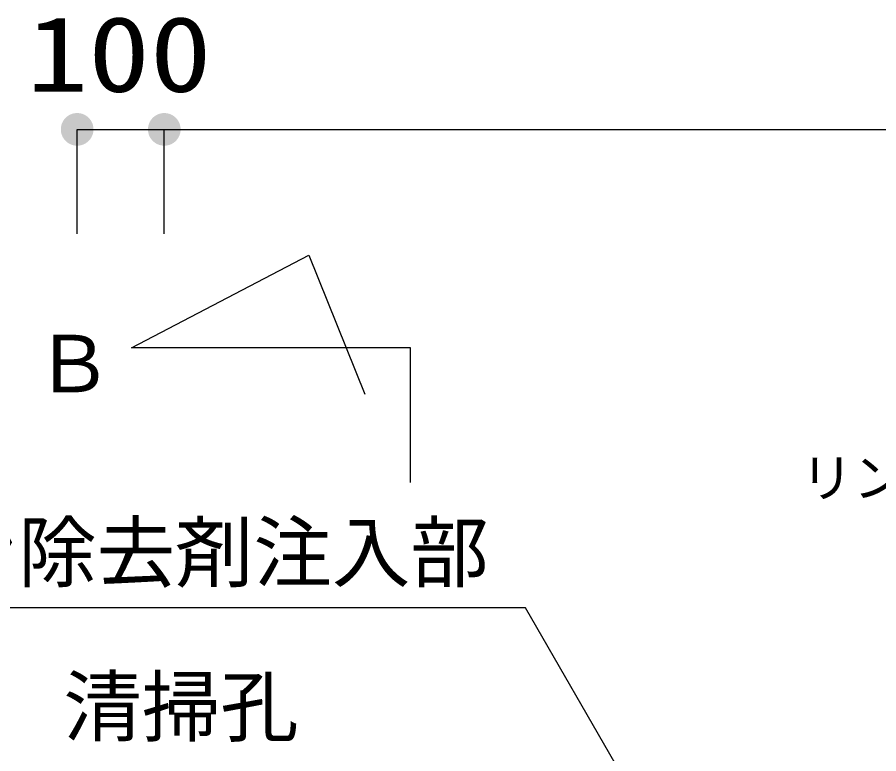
# Model space of a CAD drawing. Units: millimetres, scale not verified. Extents: x -8910 to 8910, y -6308 to 6308.
# Drawn here: x -6328 to -5339, y 1616 to 2461 of the extents above; entities that cross this region are included whole.
import ezdxf
from ezdxf.enums import TextEntityAlignment as Align

# ---------------------------------------------------------------- set-up
doc = ezdxf.new("R2010")
doc.units = ezdxf.units.MM
doc.header["$LTSCALE"] = 30
doc.layers.add('0-0_空気管', color=3, linetype='Continuous', lineweight=25)
doc.layers.add('0-4_00クル-フ-6寸法', color=132, linetype='Continuous', lineweight=25)
doc.styles.add('ＭＳ ゴシック', font='')
doc.styles.get('ＭＳ ゴシック').set_extended_font_data('MS Gothic')

msp = doc.modelspace()

# ---------------------------------------------------------------- linework, layer by layer
at = {"layer": '0-0_空気管'}
for p, q in [((-6196.54, 2082.02), (-5992.88, 2188.35)), ((-5992.88, 2188.35), (-5928.91, 2028.74)), ((-5876.54, 2082.02), (-6196.54, 2082.02)), ((-5876.54, 1927.65), (-5876.54, 2082.02)), ((-5744.59, 1783.55), (-6885.3, 1783.55)), ((-5193.91, 829.75), (-5744.59, 1783.55))]:
    msp.add_line(p, q, dxfattribs=at)
at = {"layer": '0-4_00クル-フ-6寸法', "color": 4}
for p, q in [((-6258.91, 2212.77), (-6258.91, 2332.77)), ((-6258.91, 2332.77), (-6158.91, 2332.77)), ((-6158.91, 2212.77), (-6158.91, 2332.77)), ((-6158.91, 2212.77), (-6158.91, 2332.77)), ((-6158.91, 2332.77), (-4148.91, 2332.77))]:
    msp.add_line(p, q, dxfattribs=at)
at = {"layer": '0-4_00クル-フ-6寸法'}
for points in [[(-6258.91, 2332.77), (-6275.34, 2341.8), (-6274.08, 2343.79)], [(-6258.91, 2332.77), (-6274.08, 2343.79), (-6272.58, 2345.6)], [(-6258.91, 2332.77), (-6272.58, 2345.6), (-6270.86, 2347.21)], [(-6258.91, 2332.77), (-6270.86, 2347.21), (-6268.96, 2348.6)], [(-6258.91, 2332.77), (-6268.96, 2348.6), (-6266.9, 2349.73)], [(-6258.91, 2332.77), (-6266.9, 2349.73), (-6264.71, 2350.6)], [(-6258.91, 2332.77), (-6264.71, 2350.6), (-6262.43, 2351.19)], [(-6258.91, 2332.77), (-6262.43, 2351.19), (-6260.09, 2351.48)], [(-6258.91, 2332.77), (-6260.09, 2351.48), (-6257.74, 2351.48)], [(-6258.91, 2332.77), (-6257.74, 2351.48), (-6255.4, 2351.19)], [(-6258.91, 2332.77), (-6255.4, 2351.19), (-6253.12, 2350.6)], [(-6258.91, 2332.77), (-6253.12, 2350.6), (-6250.93, 2349.73)], [(-6258.91, 2332.77), (-6250.93, 2349.73), (-6248.87, 2348.6)], [(-6258.91, 2332.77), (-6248.87, 2348.6), (-6246.96, 2347.21)], [(-6258.91, 2332.77), (-6246.96, 2347.21), (-6245.24, 2345.6)], [(-6258.91, 2332.77), (-6245.24, 2345.6), (-6243.74, 2343.79)], [(-6258.91, 2332.77), (-6243.74, 2343.79), (-6242.48, 2341.8)], [(-6158.91, 2332.77), (-6175.34, 2341.8), (-6174.08, 2343.79)], [(-6158.91, 2332.77), (-6175.34, 2341.8), (-6174.08, 2343.79)], [(-6158.91, 2332.77), (-6174.08, 2343.79), (-6172.58, 2345.6)], [(-6158.91, 2332.77), (-6174.08, 2343.79), (-6172.58, 2345.6)], [(-6158.91, 2332.77), (-6172.58, 2345.6), (-6170.86, 2347.21)], [(-6158.91, 2332.77), (-6172.58, 2345.6), (-6170.86, 2347.21)], [(-6158.91, 2332.77), (-6170.86, 2347.21), (-6168.96, 2348.6)], [(-6158.91, 2332.77), (-6170.86, 2347.21), (-6168.96, 2348.6)], [(-6158.91, 2332.77), (-6168.96, 2348.6), (-6166.9, 2349.73)], [(-6158.91, 2332.77), (-6168.96, 2348.6), (-6166.9, 2349.73)], [(-6158.91, 2332.77), (-6166.9, 2349.73), (-6164.71, 2350.6)], [(-6158.91, 2332.77), (-6166.9, 2349.73), (-6164.71, 2350.6)], [(-6158.91, 2332.77), (-6164.71, 2350.6), (-6162.43, 2351.19)], [(-6158.91, 2332.77), (-6164.71, 2350.6), (-6162.43, 2351.19)], [(-6158.91, 2332.77), (-6162.43, 2351.19), (-6160.09, 2351.48)], [(-6158.91, 2332.77), (-6162.43, 2351.19), (-6160.09, 2351.48)], [(-6158.91, 2332.77), (-6160.09, 2351.48), (-6157.74, 2351.48)], [(-6158.91, 2332.77), (-6160.09, 2351.48), (-6157.74, 2351.48)], [(-6158.91, 2332.77), (-6157.74, 2351.48), (-6155.4, 2351.19)], [(-6158.91, 2332.77), (-6157.74, 2351.48), (-6155.4, 2351.19)], [(-6158.91, 2332.77), (-6155.4, 2351.19), (-6153.12, 2350.6)], [(-6158.91, 2332.77), (-6155.4, 2351.19), (-6153.12, 2350.6)], [(-6158.91, 2332.77), (-6153.12, 2350.6), (-6150.93, 2349.73)], [(-6158.91, 2332.77), (-6153.12, 2350.6), (-6150.93, 2349.73)], [(-6158.91, 2332.77), (-6150.93, 2349.73), (-6148.87, 2348.6)], [(-6158.91, 2332.77), (-6150.93, 2349.73), (-6148.87, 2348.6)], [(-6158.91, 2332.77), (-6148.87, 2348.6), (-6146.96, 2347.21)], [(-6158.91, 2332.77), (-6148.87, 2348.6), (-6146.96, 2347.21)], [(-6158.91, 2332.77), (-6146.96, 2347.21), (-6145.24, 2345.6)], [(-6158.91, 2332.77), (-6146.96, 2347.21), (-6145.24, 2345.6)], [(-6158.91, 2332.77), (-6145.24, 2345.6), (-6143.74, 2343.79)], [(-6158.91, 2332.77), (-6145.24, 2345.6), (-6143.74, 2343.79)], [(-6158.91, 2332.77), (-6143.74, 2343.79), (-6142.48, 2341.8)], [(-6158.91, 2332.77), (-6143.74, 2343.79), (-6142.48, 2341.8)], [(-6258.91, 2332.77), (-6277.66, 2332.77), (-6277.51, 2335.12)], [(-6258.91, 2332.77), (-6277.51, 2335.12), (-6277.07, 2337.43)], [(-6258.91, 2332.77), (-6277.07, 2337.43), (-6276.35, 2339.67)], [(-6258.91, 2332.77), (-6276.35, 2339.67), (-6275.34, 2341.8)], [(-6258.91, 2332.77), (-6242.48, 2341.8), (-6241.48, 2339.67)], [(-6258.91, 2332.77), (-6241.48, 2339.67), (-6240.75, 2337.43)], [(-6258.91, 2332.77), (-6240.75, 2337.43), (-6240.31, 2335.12)], [(-6258.91, 2332.77), (-6240.31, 2335.12), (-6240.16, 2332.77)], [(-6158.91, 2332.77), (-6177.66, 2332.77), (-6177.51, 2335.12)], [(-6158.91, 2332.77), (-6177.66, 2332.77), (-6177.51, 2335.12)], [(-6158.91, 2332.77), (-6177.51, 2335.12), (-6177.07, 2337.43)], [(-6158.91, 2332.77), (-6177.51, 2335.12), (-6177.07, 2337.43)], [(-6158.91, 2332.77), (-6177.07, 2337.43), (-6176.35, 2339.67)], [(-6158.91, 2332.77), (-6177.07, 2337.43), (-6176.35, 2339.67)], [(-6158.91, 2332.77), (-6176.35, 2339.67), (-6175.34, 2341.8)], [(-6158.91, 2332.77), (-6176.35, 2339.67), (-6175.34, 2341.8)], [(-6158.91, 2332.77), (-6142.48, 2341.8), (-6141.48, 2339.67)], [(-6158.91, 2332.77), (-6142.48, 2341.8), (-6141.48, 2339.67)], [(-6158.91, 2332.77), (-6141.48, 2339.67), (-6140.75, 2337.43)], [(-6158.91, 2332.77), (-6141.48, 2339.67), (-6140.75, 2337.43)], [(-6158.91, 2332.77), (-6140.75, 2337.43), (-6140.31, 2335.12)], [(-6158.91, 2332.77), (-6140.75, 2337.43), (-6140.31, 2335.12)], [(-6158.91, 2332.77), (-6140.31, 2335.12), (-6140.16, 2332.77)], [(-6158.91, 2332.77), (-6140.31, 2335.12), (-6140.16, 2332.77)], [(-6258.91, 2332.77), (-6277.51, 2330.42), (-6277.66, 2332.77)], [(-6258.91, 2332.77), (-6277.07, 2328.1), (-6277.51, 2330.42)], [(-6258.91, 2332.77), (-6276.35, 2325.87), (-6277.07, 2328.1)], [(-6258.91, 2332.77), (-6275.34, 2323.73), (-6276.35, 2325.87)], [(-6258.91, 2332.77), (-6274.08, 2321.75), (-6275.34, 2323.73)], [(-6258.91, 2332.77), (-6272.58, 2319.93), (-6274.08, 2321.75)], [(-6258.91, 2332.77), (-6270.86, 2318.32), (-6272.58, 2319.93)], [(-6258.91, 2332.77), (-6268.96, 2316.94), (-6270.86, 2318.32)], [(-6258.91, 2332.77), (-6266.9, 2315.8), (-6268.96, 2316.94)], [(-6258.91, 2332.77), (-6264.71, 2314.94), (-6266.9, 2315.8)], [(-6258.91, 2332.77), (-6262.43, 2314.35), (-6264.71, 2314.94)], [(-6258.91, 2332.77), (-6260.09, 2314.05), (-6262.43, 2314.35)], [(-6258.91, 2332.77), (-6257.74, 2314.05), (-6260.09, 2314.05)], [(-6258.91, 2332.77), (-6255.4, 2314.35), (-6257.74, 2314.05)], [(-6258.91, 2332.77), (-6253.12, 2314.94), (-6255.4, 2314.35)], [(-6258.91, 2332.77), (-6250.93, 2315.8), (-6253.12, 2314.94)], [(-6258.91, 2332.77), (-6248.87, 2316.94), (-6250.93, 2315.8)], [(-6258.91, 2332.77), (-6246.96, 2318.32), (-6248.87, 2316.94)], [(-6258.91, 2332.77), (-6245.24, 2319.93), (-6246.96, 2318.32)], [(-6258.91, 2332.77), (-6243.74, 2321.75), (-6245.24, 2319.93)], [(-6258.91, 2332.77), (-6242.48, 2323.73), (-6243.74, 2321.75)], [(-6258.91, 2332.77), (-6241.48, 2325.87), (-6242.48, 2323.73)], [(-6258.91, 2332.77), (-6240.75, 2328.1), (-6241.48, 2325.87)], [(-6258.91, 2332.77), (-6240.31, 2330.42), (-6240.75, 2328.1)], [(-6258.91, 2332.77), (-6240.16, 2332.77), (-6240.31, 2330.42)], [(-6158.91, 2332.77), (-6177.51, 2330.42), (-6177.66, 2332.77)], [(-6158.91, 2332.77), (-6177.51, 2330.42), (-6177.66, 2332.77)], [(-6158.91, 2332.77), (-6177.07, 2328.1), (-6177.51, 2330.42)], [(-6158.91, 2332.77), (-6177.07, 2328.1), (-6177.51, 2330.42)], [(-6158.91, 2332.77), (-6176.35, 2325.87), (-6177.07, 2328.1)], [(-6158.91, 2332.77), (-6176.35, 2325.87), (-6177.07, 2328.1)], [(-6158.91, 2332.77), (-6175.34, 2323.73), (-6176.35, 2325.87)], [(-6158.91, 2332.77), (-6175.34, 2323.73), (-6176.35, 2325.87)], [(-6158.91, 2332.77), (-6174.08, 2321.75), (-6175.34, 2323.73)], [(-6158.91, 2332.77), (-6174.08, 2321.75), (-6175.34, 2323.73)], [(-6158.91, 2332.77), (-6172.58, 2319.93), (-6174.08, 2321.75)], [(-6158.91, 2332.77), (-6172.58, 2319.93), (-6174.08, 2321.75)], [(-6158.91, 2332.77), (-6170.86, 2318.32), (-6172.58, 2319.93)], [(-6158.91, 2332.77), (-6170.86, 2318.32), (-6172.58, 2319.93)], [(-6158.91, 2332.77), (-6168.96, 2316.94), (-6170.86, 2318.32)], [(-6158.91, 2332.77), (-6168.96, 2316.94), (-6170.86, 2318.32)], [(-6158.91, 2332.77), (-6166.9, 2315.8), (-6168.96, 2316.94)], [(-6158.91, 2332.77), (-6166.9, 2315.8), (-6168.96, 2316.94)], [(-6158.91, 2332.77), (-6164.71, 2314.94), (-6166.9, 2315.8)], [(-6158.91, 2332.77), (-6164.71, 2314.94), (-6166.9, 2315.8)], [(-6158.91, 2332.77), (-6162.43, 2314.35), (-6164.71, 2314.94)], [(-6158.91, 2332.77), (-6162.43, 2314.35), (-6164.71, 2314.94)], [(-6158.91, 2332.77), (-6160.09, 2314.05), (-6162.43, 2314.35)], [(-6158.91, 2332.77), (-6160.09, 2314.05), (-6162.43, 2314.35)], [(-6158.91, 2332.77), (-6157.74, 2314.05), (-6160.09, 2314.05)], [(-6158.91, 2332.77), (-6157.74, 2314.05), (-6160.09, 2314.05)], [(-6158.91, 2332.77), (-6155.4, 2314.35), (-6157.74, 2314.05)], [(-6158.91, 2332.77), (-6153.12, 2314.94), (-6155.4, 2314.35)], [(-6158.91, 2332.77), (-6150.93, 2315.8), (-6153.12, 2314.94)], [(-6158.91, 2332.77), (-6148.87, 2316.94), (-6150.93, 2315.8)], [(-6158.91, 2332.77), (-6146.96, 2318.32), (-6148.87, 2316.94)], [(-6158.91, 2332.77), (-6145.24, 2319.93), (-6146.96, 2318.32)], [(-6158.91, 2332.77), (-6143.74, 2321.75), (-6145.24, 2319.93)], [(-6158.91, 2332.77), (-6142.48, 2323.73), (-6143.74, 2321.75)], [(-6158.91, 2332.77), (-6141.48, 2325.87), (-6142.48, 2323.73)], [(-6158.91, 2332.77), (-6140.75, 2328.1), (-6141.48, 2325.87)], [(-6158.91, 2332.77), (-6140.31, 2330.42), (-6140.75, 2328.1)], [(-6158.91, 2332.77), (-6140.16, 2332.77), (-6140.31, 2330.42)], [(-6158.91, 2332.77), (-6155.4, 2314.35), (-6157.74, 2314.05)], [(-6158.91, 2332.77), (-6153.12, 2314.94), (-6155.4, 2314.35)], [(-6158.91, 2332.77), (-6150.93, 2315.8), (-6153.12, 2314.94)], [(-6158.91, 2332.77), (-6148.87, 2316.94), (-6150.93, 2315.8)], [(-6158.91, 2332.77), (-6146.96, 2318.32), (-6148.87, 2316.94)], [(-6158.91, 2332.77), (-6145.24, 2319.93), (-6146.96, 2318.32)], [(-6158.91, 2332.77), (-6143.74, 2321.75), (-6145.24, 2319.93)], [(-6158.91, 2332.77), (-6142.48, 2323.73), (-6143.74, 2321.75)], [(-6158.91, 2332.77), (-6141.48, 2325.87), (-6142.48, 2323.73)], [(-6158.91, 2332.77), (-6140.75, 2328.1), (-6141.48, 2325.87)], [(-6158.91, 2332.77), (-6140.31, 2330.42), (-6140.75, 2328.1)], [(-6158.91, 2332.77), (-6140.16, 2332.77), (-6140.31, 2330.42)]]:
    msp.add_solid(points, dxfattribs=at)

# ---------------------------------------------------------------- texts
at = {"layer": '0-0_空気管', "color": 4, "style": 'ＭＳ ゴシック'}
for s, height, p in [('Ｂ', 65.98, (-6307.89, 2011.18)), ('リン除去装置より', 43.99, (-5428.35, 1897.73)), ('掃除口兼リン除去剤注入部', 65.98, (-6866.55, 1794.76)), ('清掃孔', 65.98, (-6274.73, 1617.55))]:
    msp.add_text(s, height=height, dxfattribs=at).set_placement(p, align=Align.BOTTOM_LEFT)
at = {"layer": '0-4_00クル-フ-6寸法', "color": 3, "style": 'ＭＳ ゴシック', "width": 1.2}
msp.add_text('100', height=86.66, dxfattribs=at).set_placement((-6316.91, 2349.86), align=Align.BOTTOM_LEFT)

doc.saveas('drawing.dxf')
